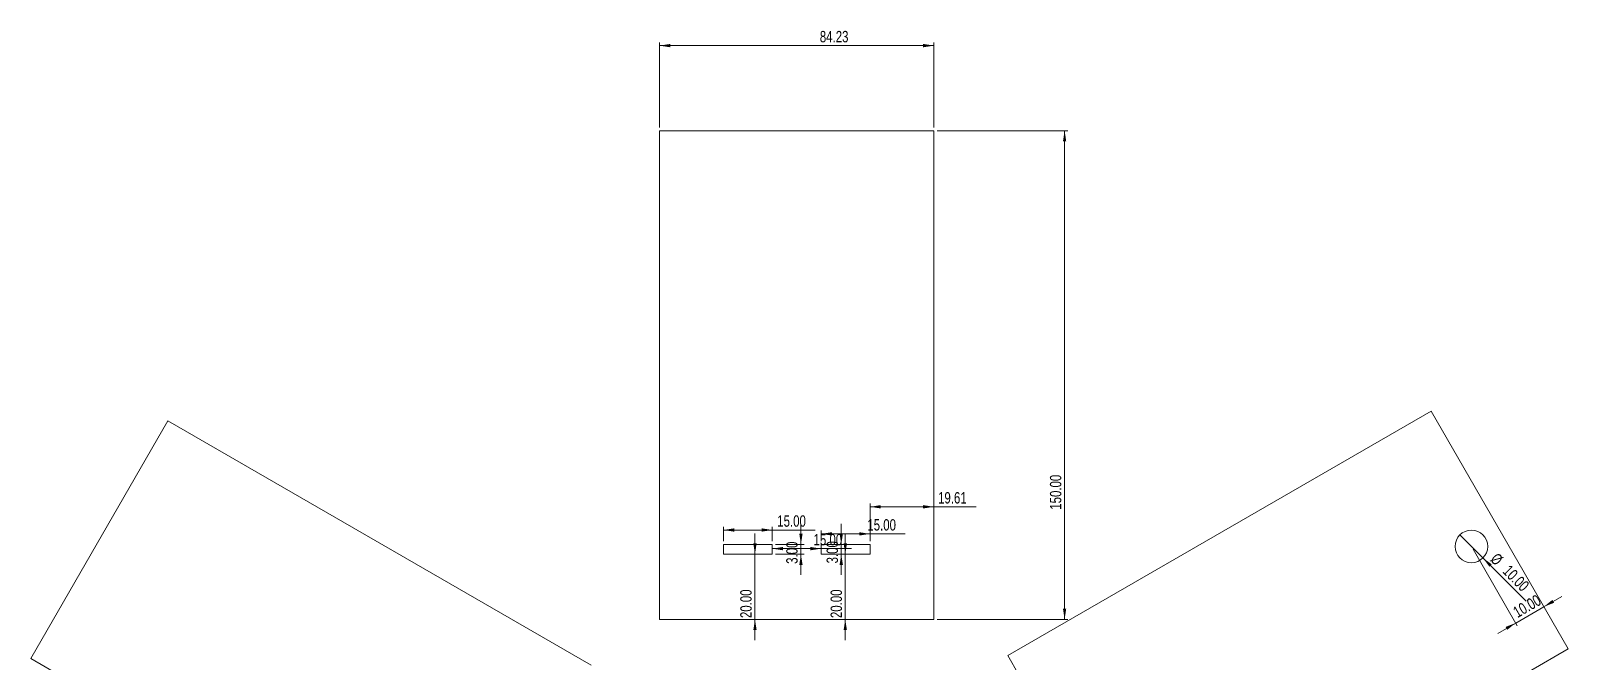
# Model space of a CAD drawing. Header units: millimetres. Extents: x 61 to 539, y 88 to 615.
# Drawn here: x 61.3 to 533.3, y 421.4 to 614.9 of the extents above; entities that cross this region are included whole.
import ezdxf

# ---------------------------------------------------------------- set-up
doc = ezdxf.new("R2010")
doc.units = ezdxf.units.MM
doc.styles.add('SLDTEXTSTYLE0', font='TXT', dxfattribs={"width": 0.75})
doc.dimstyles.new('SLDDIMSTYLE0', dxfattribs={"dimtxt": 3.5, "dimasz": 3.302, "dimexe": 0, "dimexo": 0.0625, "dimgap": 0.875, "dimtad": 1, "dimrnd": 1e-09, "dimzin": 12, "dimdsep": 46, "dimtxsty": 'SLDTEXTSTYLE0', "dimsah": 1, "dimcen": 0.09, "dimadec": 0, "dimazin": 3, "dimtfac": 1, "dimtofl": 0, "dimtmove": 0, "dimatfit": 3, "dimfxl": 1, "dimfrac": 2, "dimtolj": 1, "dimtzin": 12, "dimarcsym": 0})
doc.dimstyles.new('SLDDIMSTYLE1', dxfattribs={"dimtxt": 3.5, "dimasz": 3.302, "dimexe": 0, "dimexo": 0.0625, "dimgap": 0.875, "dimtad": 1, "dimrnd": 1e-09, "dimzin": 4, "dimdsep": 46, "dimtxsty": 'SLDTEXTSTYLE0', "dimsah": 1, "dimcen": 0.09, "dimadec": 0, "dimazin": 1, "dimtfac": 1, "dimtmove": 0, "dimatfit": 0, "dimfxl": 1, "dimfrac": 2, "dimtolj": 1, "dimtzin": 12, "dimarcsym": 0})
doc.dimstyles.new('SLDDIMSTYLE3', dxfattribs={"dimtxt": 3.5, "dimasz": 3.302, "dimexe": 0, "dimexo": 0.0625, "dimgap": 0.875, "dimtad": 1, "dimrnd": 1e-09, "dimzin": 4, "dimdsep": 46, "dimtxsty": 'SLDTEXTSTYLE0', "dimsah": 1, "dimcen": 0.09, "dimadec": 0, "dimazin": 1, "dimtfac": 1, "dimtofl": 0, "dimtmove": 0, "dimatfit": 3, "dimfxl": 1, "dimfrac": 2, "dimtolj": 1, "dimtzin": 12, "dimarcsym": 0})
doc.dimstyles.new('SLDDIMSTYLE4', dxfattribs={"dimtxt": 3.5, "dimasz": 3.302, "dimexe": 0, "dimexo": 0.0625, "dimgap": 0.875, "dimtad": 1, "dimrnd": 1e-09, "dimzin": 4, "dimdsep": 46, "dimtxsty": 'SLDTEXTSTYLE0', "dimblk1": 'NONE', "dimsah": 1, "dimcen": 0, "dimadec": 0, "dimazin": 1, "dimtfac": 1, "dimtmove": 0, "dimatfit": 3, "dimldrblk": 'NONE', "dimfxl": 1, "dimfrac": 2, "dimtolj": 1, "dimtzin": 12, "dimarcsym": 0})

# ---------------------------------------------------------------- blocks, each defined once
blk = doc.blocks.new('_D_32')
at = {"color": 7, "linetype": 'Continuous', "lineweight": 0}
for p, q in [((339.55, 584.26), (379.67, 584.26)), ((378.67, 434.26), (378.67, 584.26)), ((339.55, 434.26), (379.67, 434.26))]:
    blk.add_line(p, q, dxfattribs=at)
at = {"color": 7, "linetype": 'Continuous', "lineweight": 18}
for points in [[(378.67, 584.26), (378.16, 580.96), (379.17, 580.96)], [(378.67, 434.26), (379.17, 437.56), (378.16, 437.56)]]:
    blk.add_solid(points, dxfattribs=at)
at = {"color": 7, "linetype": 'Continuous', "lineweight": 18, "insert": (374.16, 467.92), "char_height": 3.5, "attachment_point": 1, "rotation": 90, "style": 'SLDTEXTSTYLE0'}
blk.add_mtext('150.00', dxfattribs=at)
blk = doc.blocks.new('_D_33')
at = {"color": 7, "linetype": 'Continuous', "lineweight": 0}
for p, q in [((254.32, 585.26), (254.32, 611.37)), ((254.32, 610.37), (338.55, 610.37)), ((338.55, 585.26), (338.55, 611.37))]:
    blk.add_line(p, q, dxfattribs=at)
at = {"color": 7, "linetype": 'Continuous', "lineweight": 18}
for points in [[(254.32, 610.37), (257.63, 609.86), (257.63, 610.88)], [(338.55, 610.37), (335.25, 610.88), (335.25, 609.86)]]:
    blk.add_solid(points, dxfattribs=at)
at = {"color": 7, "linetype": 'Continuous', "lineweight": 18, "insert": (303.53, 614.88), "char_height": 3.5, "attachment_point": 1, "style": 'SLDTEXTSTYLE0'}
blk.add_mtext('84.23', dxfattribs=at)
blk = doc.blocks.new('_D_34')
at = {"color": 7, "linetype": 'Continuous', "lineweight": 0}
for p, q in [((273.94, 458.26), (273.94, 462.69)), ((288.94, 458.26), (288.94, 462.69)), ((273.94, 461.69), (288.94, 461.69)), ((288.94, 461.69), (302.11, 461.69))]:
    blk.add_line(p, q, dxfattribs=at)
at = {"color": 7, "linetype": 'Continuous', "lineweight": 18}
for points in [[(273.94, 461.69), (277.25, 461.18), (277.25, 462.2)], [(288.94, 461.69), (285.64, 462.2), (285.64, 461.18)]]:
    blk.add_solid(points, dxfattribs=at)
at = {"color": 7, "linetype": 'Continuous', "lineweight": 18, "insert": (290.47, 466.2), "char_height": 3.5, "attachment_point": 1, "style": 'SLDTEXTSTYLE0'}
blk.add_mtext('15.00', dxfattribs=at)
blk = doc.blocks.new('_D_35')
at = {"color": 7, "linetype": 'Continuous', "lineweight": 0}
for p, q in [((303.94, 458.26), (303.94, 461.5)), ((303.94, 460.5), (318.94, 460.5)), ((318.94, 458.26), (318.94, 461.5)), ((318.94, 460.5), (329.75, 460.5))]:
    blk.add_line(p, q, dxfattribs=at)
at = {"color": 7, "linetype": 'Continuous', "lineweight": 18}
for points in [[(303.94, 460.5), (307.25, 460), (307.25, 461.01)], [(318.94, 460.5), (315.64, 461.01), (315.64, 460)]]:
    blk.add_solid(points, dxfattribs=at)
at = {"color": 7, "linetype": 'Continuous', "lineweight": 18, "insert": (318.12, 465.02), "char_height": 3.5, "attachment_point": 1, "style": 'SLDTEXTSTYLE0'}
blk.add_mtext('15.00', dxfattribs=at)
blk = doc.blocks.new('_D_36')
at = {"color": 7, "linetype": 'Continuous', "lineweight": 0}
for p, q in [((310.11, 457.26), (310.11, 463.61)), ((304.94, 457.26), (311.11, 457.26)), ((304.94, 454.26), (311.11, 454.26)), ((310.11, 457.26), (310.11, 454.26)), ((310.11, 454.26), (310.11, 447.91))]:
    blk.add_line(p, q, dxfattribs=at)
at = {"color": 7, "linetype": 'Continuous', "lineweight": 18}
for points in [[(310.11, 457.26), (310.62, 460.56), (309.6, 460.56)], [(310.11, 454.26), (309.6, 450.96), (310.62, 450.96)]]:
    blk.add_solid(points, dxfattribs=at)
at = {"color": 7, "linetype": 'Continuous', "lineweight": 18, "insert": (305.6, 451.44), "char_height": 3.5, "attachment_point": 1, "rotation": 90, "style": 'SLDTEXTSTYLE0'}
blk.add_mtext('3.00', dxfattribs=at)
blk = doc.blocks.new('_D_37')
at = {"color": 7, "linetype": 'Continuous', "lineweight": 0}
for p, q in [((297.73, 457.26), (297.73, 463.61)), ((289.94, 457.26), (298.73, 457.26)), ((289.94, 454.26), (298.73, 454.26)), ((297.73, 457.26), (297.73, 454.26)), ((297.73, 454.26), (297.73, 447.91))]:
    blk.add_line(p, q, dxfattribs=at)
at = {"color": 7, "linetype": 'Continuous', "lineweight": 18}
for points in [[(297.73, 457.26), (298.24, 460.56), (297.23, 460.56)], [(297.73, 454.26), (297.23, 450.96), (298.24, 450.96)]]:
    blk.add_solid(points, dxfattribs=at)
at = {"color": 7, "linetype": 'Continuous', "lineweight": 18, "insert": (293.22, 451.3), "char_height": 3.5, "attachment_point": 1, "rotation": 90, "style": 'SLDTEXTSTYLE0'}
blk.add_mtext('3.00', dxfattribs=at)
blk = doc.blocks.new('_D_38')
at = {"color": 7, "linetype": 'Continuous', "lineweight": 0}
for p, q in [((288.94, 455.97), (303.94, 455.97)), ((303.94, 455.97), (313.24, 455.97))]:
    blk.add_line(p, q, dxfattribs=at)
at = {"color": 7, "linetype": 'Continuous', "lineweight": 18}
for points in [[(288.94, 455.97), (292.25, 455.46), (292.25, 456.48)], [(303.94, 455.97), (300.64, 456.48), (300.64, 455.46)]]:
    blk.add_solid(points, dxfattribs=at)
at = {"color": 7, "linetype": 'Continuous', "lineweight": 18, "insert": (301.61, 460.48), "char_height": 3.5, "attachment_point": 1, "style": 'SLDTEXTSTYLE0'}
blk.add_mtext('15.00', dxfattribs=at)
blk = doc.blocks.new('_D_39')
at = {"color": 7, "linetype": 'Continuous', "lineweight": 0}
for p, q in [((318.94, 458.26), (318.94, 469.81)), ((318.94, 468.81), (338.55, 468.81)), ((338.55, 468.81), (351.47, 468.81))]:
    blk.add_line(p, q, dxfattribs=at)
at = {"color": 7, "linetype": 'Continuous', "lineweight": 18}
for points in [[(318.94, 468.81), (322.25, 468.3), (322.25, 469.32)], [(338.55, 468.81), (335.25, 469.32), (335.25, 468.3)]]:
    blk.add_solid(points, dxfattribs=at)
at = {"color": 7, "linetype": 'Continuous', "lineweight": 18, "insert": (339.83, 473.32), "char_height": 3.5, "attachment_point": 1, "style": 'SLDTEXTSTYLE0'}
blk.add_mtext('19.61', dxfattribs=at)
blk = doc.blocks.new('_D_40')
at = {"color": 7, "linetype": 'Continuous', "lineweight": 0}
for p, q in [((311.34, 454.26), (311.34, 460.61)), ((311.34, 434.26), (311.34, 454.26)), ((311.34, 434.26), (311.34, 427.91))]:
    blk.add_line(p, q, dxfattribs=at)
at = {"color": 7, "linetype": 'Continuous', "lineweight": 18}
for points in [[(311.34, 454.26), (311.85, 457.56), (310.84, 457.56)], [(311.34, 434.26), (310.84, 430.96), (311.85, 430.96)]]:
    blk.add_solid(points, dxfattribs=at)
at = {"color": 7, "linetype": 'Continuous', "lineweight": 18, "insert": (306.83, 434.66), "char_height": 3.5, "attachment_point": 1, "rotation": 90, "style": 'SLDTEXTSTYLE0'}
blk.add_mtext('20.00', dxfattribs=at)
blk = doc.blocks.new('_D_47')
at = {"color": 7, "linetype": 'Continuous', "lineweight": 0}
for p, q in [((283.63, 454.26), (283.63, 460.61)), ((283.63, 454.26), (283.63, 434.26)), ((283.63, 434.26), (283.63, 427.91))]:
    blk.add_line(p, q, dxfattribs=at)
at = {"color": 7, "linetype": 'Continuous', "lineweight": 18}
for points in [[(283.63, 454.26), (284.13, 457.56), (283.12, 457.56)], [(283.63, 434.26), (283.12, 430.96), (284.13, 430.96)]]:
    blk.add_solid(points, dxfattribs=at)
at = {"color": 7, "linetype": 'Continuous', "lineweight": 18, "insert": (279.11, 434.66), "char_height": 3.5, "attachment_point": 1, "rotation": 90, "style": 'SLDTEXTSTYLE0'}
blk.add_mtext('20.00', dxfattribs=at)
blk = doc.blocks.new('_D_66')
at = {"color": 7, "linetype": 'Continuous', "lineweight": 0}
for q in [(500.01, 460.19), (520.39, 439.81)]:
    blk.add_line((507.08, 453.12), q, dxfattribs=at)
at = {"color": 7, "linetype": 'Continuous', "lineweight": 18}
blk.add_solid([(507.08, 453.12), (509.05, 450.43), (509.77, 451.15)], dxfattribs=at)
at = {"color": 7, "linetype": 'Continuous', "lineweight": 18, "char_height": 3.5, "attachment_point": 1, "rotation": 315, "style": 'SLDTEXTSTYLE0'}
for s, insert in [('%%c', (511.58, 454.93)), ('10.00', (515.35, 451.24))]:
    blk.add_mtext(s, dxfattribs=dict(at, insert=insert))
blk = doc.blocks.new('_None')
blk = doc.blocks.new('_D_67')
at = {"color": 7, "linetype": 'Continuous', "lineweight": 0}
for p, q in [((504.04, 455.79), (517.62, 432.27)), ((525.78, 438.14), (531.28, 441.31)), ((517.12, 433.14), (525.78, 438.14)), ((517.12, 433.14), (511.62, 429.96))]:
    blk.add_line(p, q, dxfattribs=at)
at = {"color": 7, "linetype": 'Continuous', "lineweight": 18}
for points in [[(525.78, 438.14), (528.89, 439.35), (528.39, 440.23)], [(517.12, 433.14), (514.01, 431.93), (514.52, 431.05)]]:
    blk.add_solid(points, dxfattribs=at)
at = {"color": 7, "linetype": 'Continuous', "lineweight": 18, "insert": (515.91, 437.65), "char_height": 3.5, "attachment_point": 1, "rotation": 30, "style": 'SLDTEXTSTYLE0'}
blk.add_mtext('10.00', dxfattribs=at)

msp = doc.modelspace()

# ---------------------------------------------------------------- linework, layer by layer
at = {"color": 7, "linetype": 'Continuous', "lineweight": 18}
for p, q in [((254.325, 434.261), (254.325, 584.261)), ((254.325, 584.261), (338.555, 584.261)), ((338.555, 434.261), (338.555, 584.261)), ((361.24, 423.132), (491.144, 498.132)), ((491.144, 498.132), (533.259, 425.187)), ((61.325, 422.235), (103.44, 495.18)), ((233.344, 420.18), (103.44, 495.18)), ((273.945, 457.261), (288.945, 457.261)), ((273.945, 457.261), (273.945, 454.261)), ((273.945, 454.261), (288.945, 454.261)), ((288.945, 457.261), (288.945, 454.261)), ((303.945, 457.261), (318.945, 457.261)), ((303.945, 457.261), (303.945, 454.261)), ((303.945, 454.261), (318.945, 454.261)), ((318.945, 457.261), (318.945, 454.261)), ((254.325, 434.261), (338.555, 434.261)), ((403.355, 350.187), (533.259, 425.187)), ((191.229, 347.235), (61.325, 422.235)), ((361.24, 423.132), (403.355, 350.187))]:
    msp.add_line(p, q, dxfattribs=at)
msp.add_circle((503.541, 456.659), 5, dxfattribs=at)

# ---------------------------------------------------------------- dimensions: what is measured, and where the dimension line sits
for base, p1, p2, dimstyle, picture, middle in [((338.555, 610.368), (254.325, 584.261), (338.555, 584.261), 'SLDDIMSTYLE0', '_D_33', (309.345, 610.368)), ((338.555, 468.81), (318.945, 457.261), (338.555, 434.261), 'SLDDIMSTYLE0', '_D_39', (345.646, 468.81)), ((288.945, 461.693), (273.945, 457.261), (288.945, 457.261), 'SLDDIMSTYLE3', '_D_34', (296.292, 461.693)), ((318.945, 460.505), (303.945, 457.261), (318.945, 457.261), 'SLDDIMSTYLE3', '_D_35', (323.935, 460.505)), ((303.945, 455.97), (288.945, 457.261), (303.945, 457.261), 'SLDDIMSTYLE3', '_D_38', (307.424, 455.97))]:
    dim = msp.add_linear_dim(base=base, p1=p1, p2=p2, dimstyle=dimstyle, dxfattribs=at)
    dim.commit()
    dim.dimension.update_dxf_attribs({"geometry": picture, "text_midpoint": middle, "dimtype": 160})
for base, p1, p2, angle, dimstyle, picture, middle in [((378.667, 584.261), (338.555, 434.261), (338.555, 584.261), 90, 'SLDDIMSTYLE3', '_D_32', (378.667, 475.032)), ((297.735, 454.261), (288.945, 457.261), (288.945, 454.261), 90, 'SLDDIMSTYLE1', '_D_37', (297.735, 455.829)), ((310.111, 454.261), (303.945, 457.261), (303.945, 454.261), 90, 'SLDDIMSTYLE1', '_D_36', (310.111, 455.97)), ((283.625, 434.261), (288.945, 454.261), (254.325, 434.261), 90, 'SLDDIMSTYLE1', '_D_47', (283.625, 440.481)), ((311.343, 454.261), (338.555, 434.261), (303.945, 454.261), 90, 'SLDDIMSTYLE1', '_D_40', (311.343, 440.481)), ((525.781, 438.139), (503.541, 456.659), (533.259, 425.187), 30, 'SLDDIMSTYLE1', '_D_67', (523.208, 436.654))]:
    dim = msp.add_linear_dim(base=base, p1=p1, p2=p2, angle=angle, dimstyle=dimstyle, dxfattribs=at)
    dim.commit()
    dim.dimension.update_dxf_attribs({"geometry": picture, "text_midpoint": middle, "dimtype": 160})
dim = msp.add_diameter_dim_2p(p1=(500.006, 460.195), p2=(507.077, 453.124), dimstyle='SLDDIMSTYLE4', dxfattribs=at)
dim.commit()
dim.dimension.update_dxf_attribs({"geometry": '_D_66', "text_midpoint": (514.58, 445.621), "dimtype": 163})

doc.saveas('drawing.dxf')
